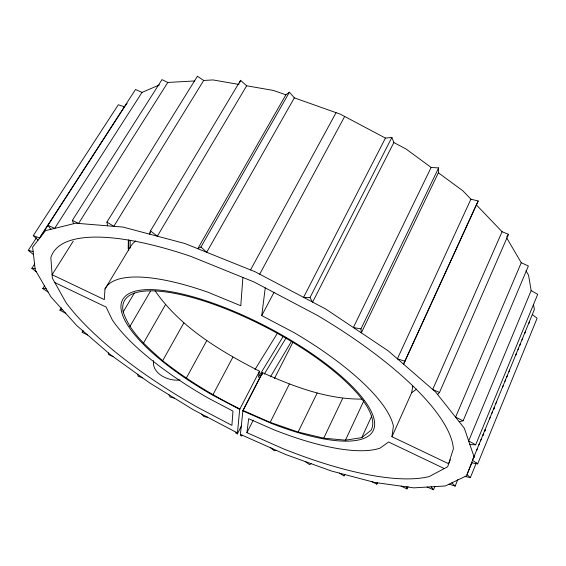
<?xml version="1.0" encoding="UTF-8"?>
<svg xmlns="http://www.w3.org/2000/svg" width="566" height="566" viewBox="0 0 566 566"><rect width="100%" height="100%" fill="white"/><g stroke="black" fill="none" stroke-linecap="round" stroke-linejoin="round"><path stroke-width="0.85" d="M130.088 248.191L130.215 240.281M128.192 248.969L128.348 240.189M128.524 250.632L128.708 240.026M438.615 167.925L360.974 328.903L361.334 332.858L438.381 172.786L438.615 167.925L431.136 167.451L406.14 149.049L393.851 142.54L391.877 137.411L385.446 138.083L340.428 114.219L294.348 97.854L289.417 92.208L285.858 94.84L197.767 248.7L200.951 246.974L289.417 92.208M135.783 240.918A159.032 55.305 27.6 0 0 129.756 247.936L104.986 289.007L104.286 299.577L52.1 274.701L73.276 241.102M242.878 277.453L240.783 305.753L208.083 292.275A161.954 49.391 27.6 0 0 104.986 289.007M235.987 432.191L235.902 433.181L237.373 433.896L241.392 426.042M237.373 433.896L239.694 409.388L259.469 371.204C220.485 351.161 180.66 327.636 155.176 290.959M241.901 435.056L241.788 436.039L240.317 435.325L242.941 410.414L262.419 372.605C293.804 386.592 327.091 399.363 361.95 399.115M54.831 282.59L106.125 307.083L112.351 320.016A161.954 49.391 27.6 0 0 208.408 398.181L232.966 411.107L231.911 425.391L196.855 406.947A224.836 69.236 27.6 0 1 65.946 302.499L52.348 278.139L50.855 257.679A224.836 69.236 27.6 0 1 190.975 256.433L254.113 282.002L317.476 315.439A224.836 69.236 27.6 0 1 453.38 448.76L447.671 466.773L429.12 476.593A224.836 69.236 27.6 0 1 282.675 448.52L246.91 432.657L248.679 418.691L273.689 429.693A161.954 49.391 27.6 0 0 379.984 448.159L388.644 442.004L444.275 468.57M450.338 459.684L448.633 463.745L391.948 436.719L393.391 426.113A161.954 49.391 27.6 0 0 294.497 332.872L261.74 315.595L265.249 287.875M262.1 374.734L262.419 372.605M391.948 436.719L411.659 392.726L412.791 386.062M285.858 94.84L273.505 90.454L246.656 85.784L240.585 80.322L150.478 230.886L149.438 234.098L150.344 232.584M153.556 360.599C151.497 373.765 169.05 381.76 180.052 379.913M371.975 481.723L376.765 484.135L377.267 482.819M532.373 314.611L537.113 318.248L477.683 463.858L472.511 460.307L534.368 309.531L533.497 304.402M239.482 83.068L240.585 80.322M472.058 462.344L467.014 474.612L470.353 477.598L476.36 462.896M474.075 457.434L474.747 455.8M483.145 435.346L483.817 433.712M484.821 431.257L485.494 429.622M493.892 409.168L494.564 407.534M469.886 444.558L475.666 444.826L537.7 294.327L531.163 290.606L528.552 275.182L525.97 270.774M473.876 457.144L474.549 455.517M476.551 450.635L477.223 449.008M478.893 444.94L479.558 443.312M480.562 440.872L481.227 439.244M482.904 435.183L483.569 433.556M484.574 431.115L485.239 429.488M489.59 418.911L490.255 417.284M491.925 413.215L492.597 411.588M493.602 409.147L494.267 407.52M495.936 403.452L496.608 401.825M502.622 387.179L503.294 385.552M504.964 381.484L505.629 379.857M506.634 377.416L507.306 375.789M508.976 371.721L509.641 370.093M515.661 355.448L516.326 353.821M517.996 349.753L518.668 348.125M519.673 345.685L520.338 344.057M522.008 339.989L522.68 338.362M524.682 333.48L525.354 331.853M528.694 323.717L529.366 322.089M449.128 484.156L455.135 486.116L457.83 479.6M531.163 290.606L468.655 440.942L475.666 444.826M427.111 487.057L433.535 489.746L434.907 486.484M459.16 421.698L463.137 420.779L528.375 265.992L521.258 262.737L506.733 237.932M521.258 262.737L455.58 417.177L463.137 420.779M401.11 486.109L406.989 488.918L408.044 486.484M437.575 394.474L439.485 392.479L508.501 234.345L502.084 231.72L476.353 204.871L478.206 200.98L470.919 199.197L462.882 190.82L438.381 172.786M502.084 231.72L432.693 389.479L439.485 392.479M376.765 484.135L377.48 482.522M476.353 204.871L403.558 364.171L478.206 200.98M470.919 199.197L397.396 358.809L404.973 361.242M339.31 473.091L343.965 475.879L344.701 474.28M242.729 410.322L270.187 422.356L298.119 432.042L323.724 438.169L345.465 440.178L361.773 437.617L371.657 416.144M345.465 440.178L363.839 400.799M323.724 438.169L342.699 398.301M431.136 167.451L353.361 327.523L360.974 328.903M298.119 432.042L317.123 393.087M270.187 422.356L289.36 384.102M393.851 142.54L312.616 302.124L309.963 297.638L303.567 297.348L385.446 138.083M246.91 432.657L253.285 420.135M274.39 378.647L292.714 342.635M309.963 297.638L391.877 137.411M262.334 373.164L242.885 410.923L270.513 423.035A141.351 43.002 27.6 0 0 355.972 390.398A141.351 43.002 27.6 0 0 146.955 289.643A141.351 43.002 27.6 0 0 212.505 395.075L239.694 409.388L239.956 408.977C212.66 395.485 186.568 379.602 162.647 360.726C146.962 346.859 130.031 332.454 123.204 311.951L123.169 311.845A139.356 42.386 27.6 0 1 250.363 319.507A139.349 42.386 27.6 0 1 371.133 430.16L361.773 437.617M261.74 315.595L274.05 292.282M212.929 394.757L232.874 357.196M259.695 274.185L344.659 116.462M250.533 269.925L336.048 112.662M186.264 378.18L206.788 340.591M162.647 360.726L183.858 322.861M294.348 97.854L206.689 252.295L200.951 246.974M143.396 343.222L165.378 304.841M129.833 326.617L150.436 291.257M123.204 311.951L134.333 293.054M246.656 85.784L157.327 236.192L150.478 230.886M270.463 376.786L291.165 341.899M87.624 334.987L82.19 332.334L83.096 330.827M264.244 374.133L286.085 337.902M283.134 336.508L258.414 377.182L259.469 371.204M343.965 475.879L344.779 474.534M65.741 313.338L59.932 310.161L61.326 307.904M203.689 80.457L113.801 226.322L106.939 222.049L197.407 76.254L203.689 80.457L213.035 79.94L238.937 84.44M255.04 369.442L277.283 333.424M48.06 291.992L42.783 288.589L44.664 285.604M167.812 82.452L78.568 223.443L72.377 220.372L161.982 79.622L167.812 82.452L194.782 80.952M142.016 92.392L54.654 228.395L47.799 225.211L135.5 89.527L142.016 92.392L159.449 84.928M36.309 271.8L31.845 268.355L34.696 263.912M40.455 236.475L47.643 225.353M124.513 106.84L39.705 238.074L33.295 235.583L118.315 104.76L124.513 106.84L127.025 103.451M33.486 254.608L28.3 250.349L36.436 237.791M506.74 236.609L508.501 234.345M82.19 332.334L83.237 331.188M411.659 392.726L416.668 389.097M311.123 463.688L309.531 464.601L305.265 461.573M59.932 310.161L62.437 309.666M276.71 450.536L274.255 450.72L270.718 447.869M42.783 288.589L46.115 288.653M31.845 268.355L35.092 268.588M471.535 462.839L477.683 463.858M207.637 417.276L203.937 416.604L201.786 414.199M465.125 476.48L470.353 477.598M28.3 250.349L33.139 251.601M174.462 398.174L170.154 397.028L168.923 394.778M142.653 377.89L138.125 376.213L137.672 374.31M240.416 434.398L285.505 454.448L331.407 471.004L374.862 482.487L413.725 487.857L445.336 485.975L466.568 475.787L473.961 456.529L464.325 428.207L435.643 392.04L388.269 350.892L325.832 309.1L255.139 271.779L184.792 243.486L123.006 227.079L75.653 223.202L45.506 230.659L32.623 247.13L35.255 269.982L50.862 296.803L76.75 325.577L110.462 354.733L149.884 383.09L193.232 409.699L237.458 432.962M113.059 356.601L108.545 354.514L108.361 352.922M451.767 482.89L455.135 486.116M33.295 235.583L38.056 240.175M431.143 486.817L433.535 489.746M47.799 225.211L50.898 229.322M406.19 486.81L406.989 488.918M72.377 220.372L73.608 223.712M106.939 222.049L107.604 225.82"/></g></svg>
